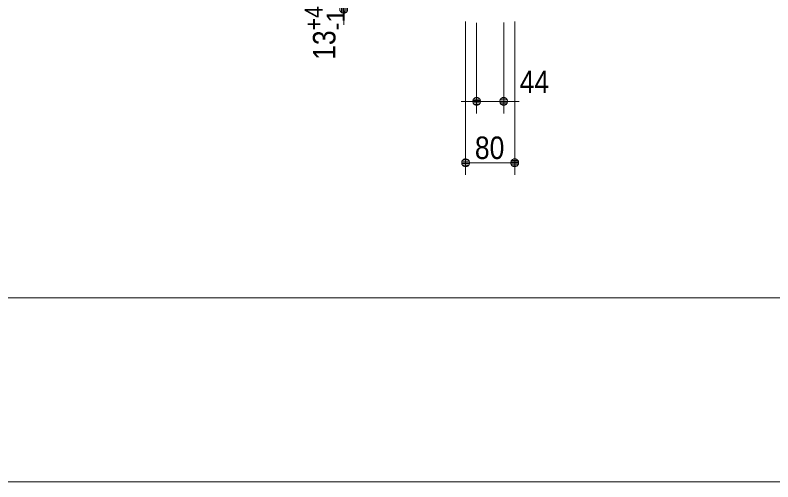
# Model space of a CAD drawing. Units: millimetres, scale not verified. Extents: x -6062 to 6062, y -3045 to 3045.
# Drawn here: x -1984 to -750, y -2770 to -2010 of the extents above; entities that cross this region are included whole.
import ezdxf
from ezdxf.enums import TextEntityAlignment as Align

# ---------------------------------------------------------------- set-up
doc = ezdxf.new("R2010")
doc.units = ezdxf.units.MM
doc.header["$LTSCALE"] = 20
for name, color, linetype, lineweight in [('0-2_2寸法-1', 7, 'Continuous', 9), ('0-3_0', 7, 'Continuous', 9), ('0-4_2寸法-2', 7, 'Continuous', 9), ('0-5_1図面枠', 7, 'Continuous', 9)]:
    doc.layers.add(name, color=color, linetype=linetype, lineweight=lineweight)
doc.styles.add('ＭＳ Ｐゴシック', font='')
doc.styles.get('ＭＳ Ｐゴシック').set_extended_font_data('MS PGothic')

# ---------------------------------------------------------------- blocks, each defined once
blk = doc.blocks.new('_Dot')
at = {"layer": '0-3_0'}
for p, q in [((-10, 0), (-20, 0)), ((9.78, 2), (-9.78, 2)), ((7.99, 6), (-7.99, 6)), ((9.16, -3.98), (-9.16, -3.98)), ((6, -7.98), (-6, -7.98))]:
    blk.add_line(p, q, dxfattribs=at)
for points in [[(10, 0), (9.92, 1.25), (9.69, 2.49), (9.3, 3.68), (8.76, 4.82), (8.09, 5.88), (7.29, 6.85), (6.37, 7.71), (5.36, 8.44), (4.26, 9.05), (3.09, 9.51), (1.87, 9.82), (0.63, 9.98), (-0.63, 9.98), (-1.87, 9.82), (-3.09, 9.51), (-4.26, 9.05), (-5.36, 8.44), (-6.37, 7.71), (-7.29, 6.85), (-8.09, 5.88), (-8.76, 4.82), (-9.3, 3.68), (-9.69, 2.49), (-9.92, 1.25), (-10, 0), (0, 0)], [(-10, 0), (-9.92, -1.25), (-9.69, -2.49), (-9.3, -3.68), (-8.76, -4.82), (-8.09, -5.88), (-7.29, -6.85), (-6.37, -7.71), (-5.36, -8.44), (-4.26, -9.05), (-3.09, -9.51), (-1.87, -9.82), (-0.63, -9.98), (0.63, -9.98), (1.87, -9.82), (3.09, -9.51), (4.26, -9.05), (5.36, -8.44), (6.37, -7.71), (7.29, -6.85), (8.09, -5.88), (8.76, -4.82), (9.3, -3.68), (9.69, -2.49), (9.92, -1.25), (10, 0), (0, 0)]]:
    blk.add_lwpolyline(points, close=True, dxfattribs=at)
blk = doc.blocks.new('グループ-74')
at = {"layer": '0-5_1図面枠'}
blk.add_line((-80000, -49400), (80000, -49400), dxfattribs=at)
blk.add_lwpolyline([(-80000, 55400), (80000, 55400), (80000, -55400), (-80000, -55400)], close=True, dxfattribs=at)
blk = doc.blocks.new('図面枠')
at = {"layer": '0-5_1図面枠'}
blk.add_blockref('グループ-74', (0, 0), dxfattribs=at)

msp = doc.modelspace()

# ---------------------------------------------------------------- linework, layer by layer
at = {"layer": '0-2_2寸法-1'}
for p, q in [((-1250.04, -2020), (-1250.04, -2270)), ((-1170.04, -2020), (-1170.04, -2270)), ((-1237.32, -2250), (-1182.75, -2250))]:
    msp.add_line(p, q, dxfattribs=at)
at = {"layer": '0-4_2寸法-2'}
for p, q in [((-1448.54, -2012.71), (-1448.54, -2025.42)), ((-1232.04, -2022), (-1232.04, -2170)), ((-1188.04, -2021.48), (-1188.04, -2170)), ((-1244.75, -2150), (-1257.46, -2150)), ((-1232.04, -2150), (-1188.04, -2150)), ((-1175.32, -2150), (-1162.61, -2150))]:
    msp.add_line(p, q, dxfattribs=at)

# ---------------------------------------------------------------- block references
at = {"layer": '0-2_2寸法-1', "xscale": 0.6356201, "yscale": 0.6356201, "rotation": 180}
msp.add_blockref('_Dot', (-1250.04, -2250), dxfattribs=at)
at = {"layer": '0-2_2寸法-1', "xscale": 0.6356201, "yscale": 0.6356201}
msp.add_blockref('_Dot', (-1170.04, -2250), dxfattribs=at)
at = {"layer": '0-4_2寸法-2', "xscale": 0.6356201, "yscale": 0.6356201}
for p, rotation in [((-1448.54, -2000), 90), ((-1188.04, -2150), 180)]:
    msp.add_blockref('_Dot', p, dxfattribs=dict(at, rotation=rotation))
msp.add_blockref('_Dot', (-1232.04, -2150), dxfattribs=at)
at = {"layer": '0-5_1図面枠', "xscale": 0.05, "yscale": 0.05}
msp.add_blockref('図面枠', (-1787.5, 0), dxfattribs=at)

# ---------------------------------------------------------------- texts
at = {"layer": '0-2_2寸法-1', "style": 'ＭＳ Ｐゴシック', "width": 0.9}
msp.add_text('80', height=36.66, dxfattribs=at).set_placement((-1234.92, -2254.96), align=Align.BOTTOM_LEFT)
at = {"layer": '0-4_2寸法-2', "style": 'ＭＳ Ｐゴシック', "width": 0.9}
for s, height, p in [('+4', 29.33, (-1473.85, -2034.27)), ('13', 36.66, (-1451.02, -2082.37))]:
    msp.add_text(s, height=height, rotation=90, dxfattribs=at).set_placement(p, align=Align.BOTTOM_LEFT)
at = {"layer": '0-4_2寸法-2', "style": 'ＭＳ Ｐゴシック'}
msp.add_text('-1', height=29.33, rotation=90, dxfattribs=at).set_placement((-1438.26, -2034.27), align=Align.BOTTOM_LEFT)
at = {"layer": '0-4_2寸法-2', "style": 'ＭＳ Ｐゴシック', "width": 0.9}
msp.add_text('44', height=36.66, dxfattribs=at).set_placement((-1162.01, -2147.52), align=Align.BOTTOM_LEFT)

doc.saveas('drawing.dxf')
